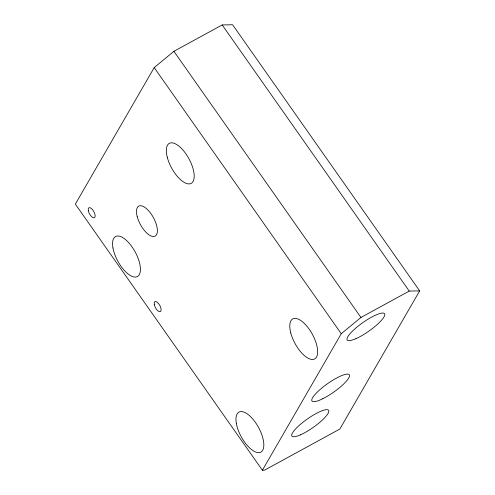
<?xml version="1.0" encoding="UTF-8"?>
<svg xmlns="http://www.w3.org/2000/svg" width="495" height="495" viewBox="0 0 495 495"><rect width="100%" height="100%" fill="white"/><g stroke="black" fill="none" stroke-linecap="round" stroke-linejoin="round"><path stroke-width="0.74" d="M154.199 67.592L75.345 204.119L262.399 470.25L264.485 470.213L339.873 429.017L419.655 290.881L232.601 24.75L222.187 24.942L173.9 51.319L154.199 67.592L341.253 333.723L262.399 470.25M341.253 333.723L360.954 317.456L409.241 291.072L419.655 290.881M222.187 24.942L409.241 291.072M173.9 51.319L360.954 317.456M300.366 434.882A22.43 5.136 -35.1 0 0 328.822 411.388A22.43 5.136 -35.1 0 0 301.56 423.38A22.43 5.136 -35.1 0 0 300.366 434.882M322.777 398.723A22.807 5.222 -35.1 0 0 349.464 375.074A22.807 5.222 -35.1 0 0 319.708 389.843A22.807 5.222 -35.1 0 0 322.777 398.723M236.375 423.565A22.807 9.826 61.3 0 0 259.559 452.579A22.807 9.826 61.3 0 0 253.743 420.187A22.807 9.826 61.3 0 0 236.375 423.565M137.202 216.593A17.108 7.369 61.3 0 0 155.09 236.146A17.108 7.369 61.3 0 0 148.475 210.61A17.108 7.369 61.3 0 0 137.202 216.593M112.965 247.976A22.807 9.826 61.3 0 0 136.144 276.99A22.807 9.826 61.3 0 0 130.327 244.598A22.807 9.826 61.3 0 0 112.965 247.976M154.267 304.45A5.705 2.456 61.3 0 0 160.064 311.702A5.705 2.456 61.3 0 0 158.61 303.608A5.705 2.456 61.3 0 0 154.267 304.45M88.308 210.604A5.705 2.456 61.3 0 0 94.1 217.856A5.705 2.456 61.3 0 0 92.645 209.756A5.705 2.456 61.3 0 0 88.308 210.604M167.298 157.342A22.807 9.826 61.3 0 0 191.15 183.41A22.807 9.826 61.3 0 0 182.333 149.36A22.807 9.826 61.3 0 0 167.298 157.342M290.751 332.906A22.807 9.826 61.3 0 0 314.603 358.974A22.807 9.826 61.3 0 0 305.78 324.924A22.807 9.826 61.3 0 0 290.751 332.906M355.837 338.71A22.807 5.222 -35.1 0 0 384.77 314.82A22.807 5.222 -35.1 0 0 357.043 327.016A22.807 5.222 -35.1 0 0 355.837 338.71"/></g></svg>
